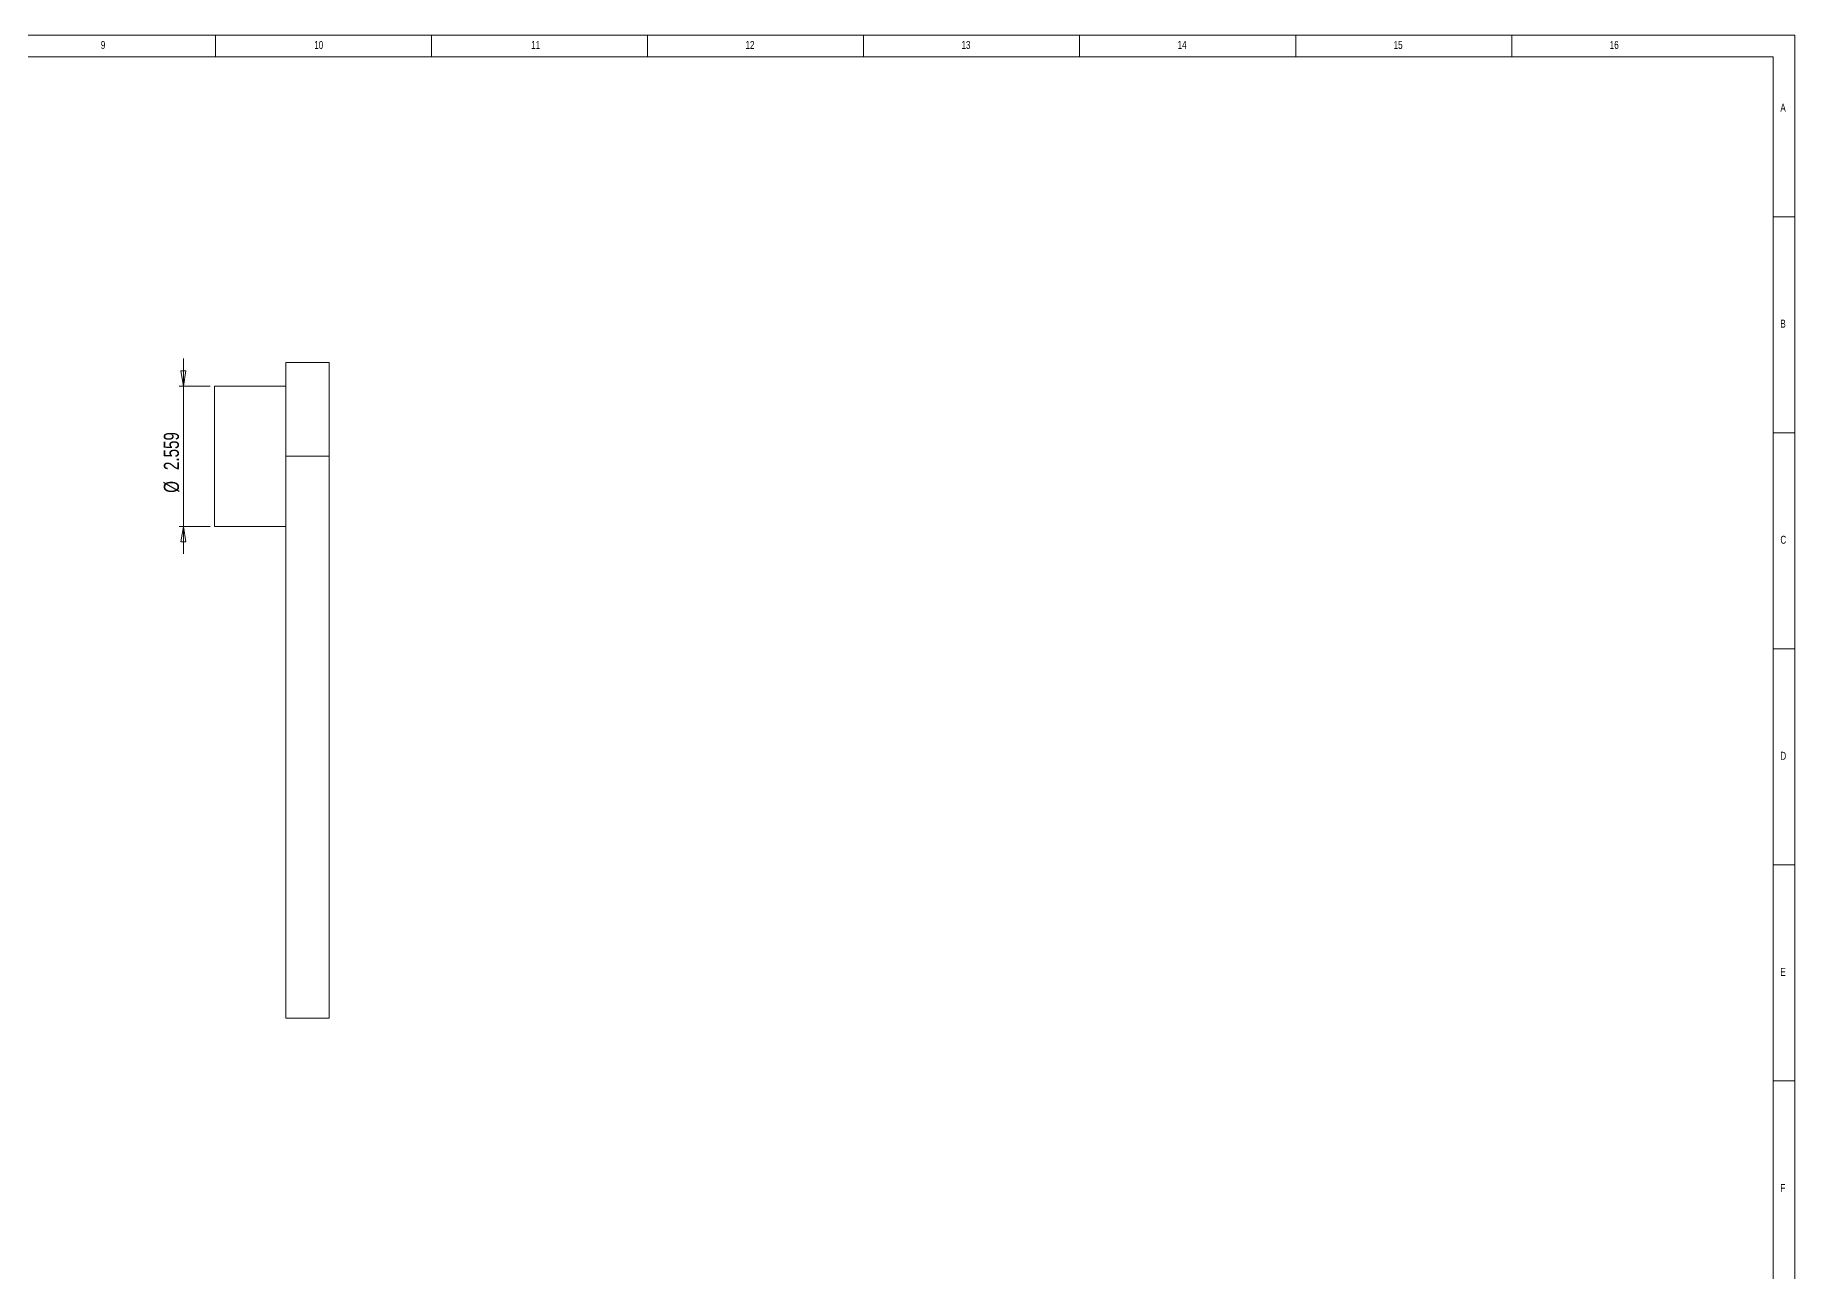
# Paper-space layout 'no cut' of a CAD drawing. Header units: inches. Extents: x 0.2 to 32.9, y 0.2 to 23.2.
# Drawn here: x 16.88 to 32.91, y 11.92 to 23.19 of the extents above; entities that cross this region are included whole.
import ezdxf

# ---------------------------------------------------------------- set-up
doc = ezdxf.new("R2010")
doc.units = ezdxf.units.IN
doc.header["$MEASUREMENT"] = 0
doc.styles.add('SLDTEXTSTYLE0', font='TXT', dxfattribs={"width": 0.75})
doc.dimstyles.new('SLDDIMSTYLE2', dxfattribs={"dimtxt": 0.137795, "dimasz": 0.14, "dimexe": 0, "dimexo": 0.0625, "dimgap": 0.034449, "dimtad": 1, "dimdec": 3, "dimlfac": 2, "dimrnd": 1e-09, "dimzin": 12, "dimdsep": 46, "dimtxsty": 'SLDTEXTSTYLE0', "dimblk1": 'CLOSED', "dimblk2": 'CLOSED', "dimsah": 1, "dimcen": 0.09, "dimadec": 0, "dimazin": 3, "dimtfac": 1, "dimtdec": 3, "dimtmove": 0, "dimatfit": 0, "dimldrblk": 'CLOSED', "dimfxl": 0, "dimfrac": 2, "dimtolj": 1, "dimtzin": 12, "dimarcsym": 0})

# ---------------------------------------------------------------- blocks, each defined once
blk = doc.blocks.new('_CLOSED')
at = {"color": 0, "linetype": 'ByBlock', "lineweight": -2}
for p, q in [((-1, 0.166667), (0, 0)), ((-1, 0.166667), (-1, -0.166667)), ((0, 0), (-1, -0.166667)), ((0, 0), (-1, 0))]:
    blk.add_line(p, q, dxfattribs=at)
blk = doc.blocks.new('_D_20')
at = {"color": 7, "linetype": 'Continuous', "lineweight": 0}
for p, q in [((18.232, 19.992), (18.232, 20.242)), ((18.477, 19.992), (18.193, 19.992)), ((18.232, 19.992), (18.232, 18.713)), ((18.477, 18.713), (18.193, 18.713)), ((18.232, 18.713), (18.232, 18.463))]:
    blk.add_line(p, q, dxfattribs=at)
at = {"color": 7, "linetype": 'Continuous', "lineweight": 0, "xscale": 0.14, "yscale": 0.14}
for p, rotation in [((18.232, 19.992, 1.114), 270.0000000000002), ((18.232, 18.713, 1.114), 90.00000000000018)]:
    blk.add_blockref('_CLOSED', p, dxfattribs=dict(at, rotation=rotation))
at = {"color": 7, "linetype": 'Continuous', "lineweight": 0, "char_height": 0.1378, "attachment_point": 1, "rotation": 90, "style": 'SLDTEXTSTYLE0'}
for s, insert in [('2.559', (18.054, 19.227)), ('%%c', (18.054, 19.02))]:
    blk.add_mtext(s, dxfattribs=dict(at, insert=insert))

psp = doc.layouts.new('no cut')

# ---------------------------------------------------------------- linework, layer by layer
at = {"color": 7, "linetype": 'Continuous', "lineweight": 0}
for p, q in [((32.91339, 23.18898), (0.19685, 23.18898)), ((18.52362, 22.99213), (18.52362, 23.18898)), ((20.49213, 23.18898), (20.49213, 22.99213)), ((22.46063, 22.99213), (22.46063, 23.18898)), ((24.42913, 23.18898), (24.42913, 22.99213)), ((26.39764, 22.99213), (26.39764, 23.18898)), ((28.36614, 23.18898), (28.36614, 22.99213)), ((30.33465, 22.99213), (30.33465, 23.18898)), ((32.91339, 0.19685), (32.91339, 23.18898)), ((32.71654, 22.99213), (0.3937, 22.99213)), ((32.71654, 2.37205), (32.71654, 22.99213)), ((32.91339, 21.53543), (32.71654, 21.53543)), ((32.71654, 19.56693), (32.91339, 19.56693)), ((32.91339, 17.59843), (32.71654, 17.59843)), ((32.71654, 15.62992), (32.91339, 15.62992)), ((32.91339, 13.66142), (32.71654, 13.66142))]:
    psp.add_line(p, q, dxfattribs=at)
at = {"color": 7, "linetype": 'Continuous', "lineweight": 15}
for p, q in [((19.56004, 20.20564), (19.16634, 20.20564)), ((19.16634, 19.35262), (19.16634, 20.20564)), ((19.56004, 19.35262), (19.56004, 20.20564)), ((19.16634, 19.99239), (18.51673, 19.99239)), ((18.51673, 19.99239), (18.51673, 18.71286)), ((19.56004, 19.35262), (19.16634, 19.35262)), ((19.16634, 14.23451), (19.16634, 19.35262)), ((19.56004, 14.23451), (19.56004, 19.35262)), ((18.51673, 18.71286), (19.16634, 18.71286)), ((19.56004, 14.23451), (19.16634, 14.23451))]:
    psp.add_line(p, q, dxfattribs=at)

# ---------------------------------------------------------------- texts
at = {"color": 7, "linetype": 'Continuous', "lineweight": 0, "attachment_point": 1, "style": 'SLDTEXTSTYLE0'}
for s, insert, char_height in [('9', (17.48073, 23.13654), 0.07292), ('10', (19.42462, 23.13654), 0.072917), ('11', (21.40133, 23.13654), 0.072917), ('12', (23.35343, 23.13654), 0.072917), ('13', (25.32193, 23.13654), 0.072917), ('14', (27.29044, 23.13654), 0.072917), ('15', (29.25894, 23.13654), 0.072917), ('16', (31.22744, 23.13654), 0.072917), ('A', (32.78215, 22.56567), 0.07292), ('B', (32.78215, 20.59717), 0.07292), ('C', (32.78215, 18.62866), 0.07292), ('D', (32.78215, 16.66016), 0.07292), ('E', (32.78215, 14.69165), 0.07292), ('F', (32.78215, 12.72315), 0.07292)]:
    psp.add_mtext(s, dxfattribs=dict(at, insert=insert, char_height=char_height))

# ---------------------------------------------------------------- dimensions: what is measured, and where the dimension line sits
at = {"color": 7, "linetype": 'Continuous', "lineweight": 0}
dim = psp.add_linear_dim(base=(18.12303, 18.71286), p1=(18.51673, 19.99239), p2=(18.51673, 18.71286), angle=90, text='%%c<>', dimstyle='SLDDIMSTYLE2', dxfattribs=at)
dim.commit()
dim.dimension.update_dxf_attribs({"geometry": '_D_20', "text_midpoint": (18.12303, 19.35262), "dimtype": 160})

doc.saveas('drawing.dxf')
